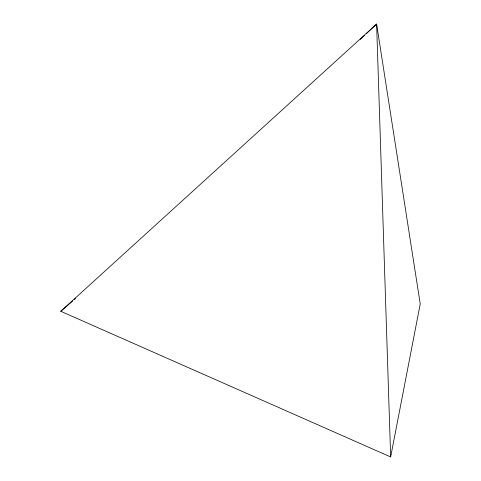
<?xml version="1.0" encoding="UTF-8"?>
<svg xmlns="http://www.w3.org/2000/svg" width="481" height="481" viewBox="0 0 481 481"><rect width="100%" height="100%" fill="white"/><g stroke="black" fill="none" stroke-linecap="round" stroke-linejoin="round"><path stroke-width="0.72" d="M390.656 456.95L420.232 303.932L376.611 24.05L60.768 311.285L390.656 456.95L376.611 24.05L366.227 33.796M360.215 39.442L364.586 35.335M60.768 311.285L72.655 301.01M74.357 299.543L75.487 298.563"/></g></svg>
